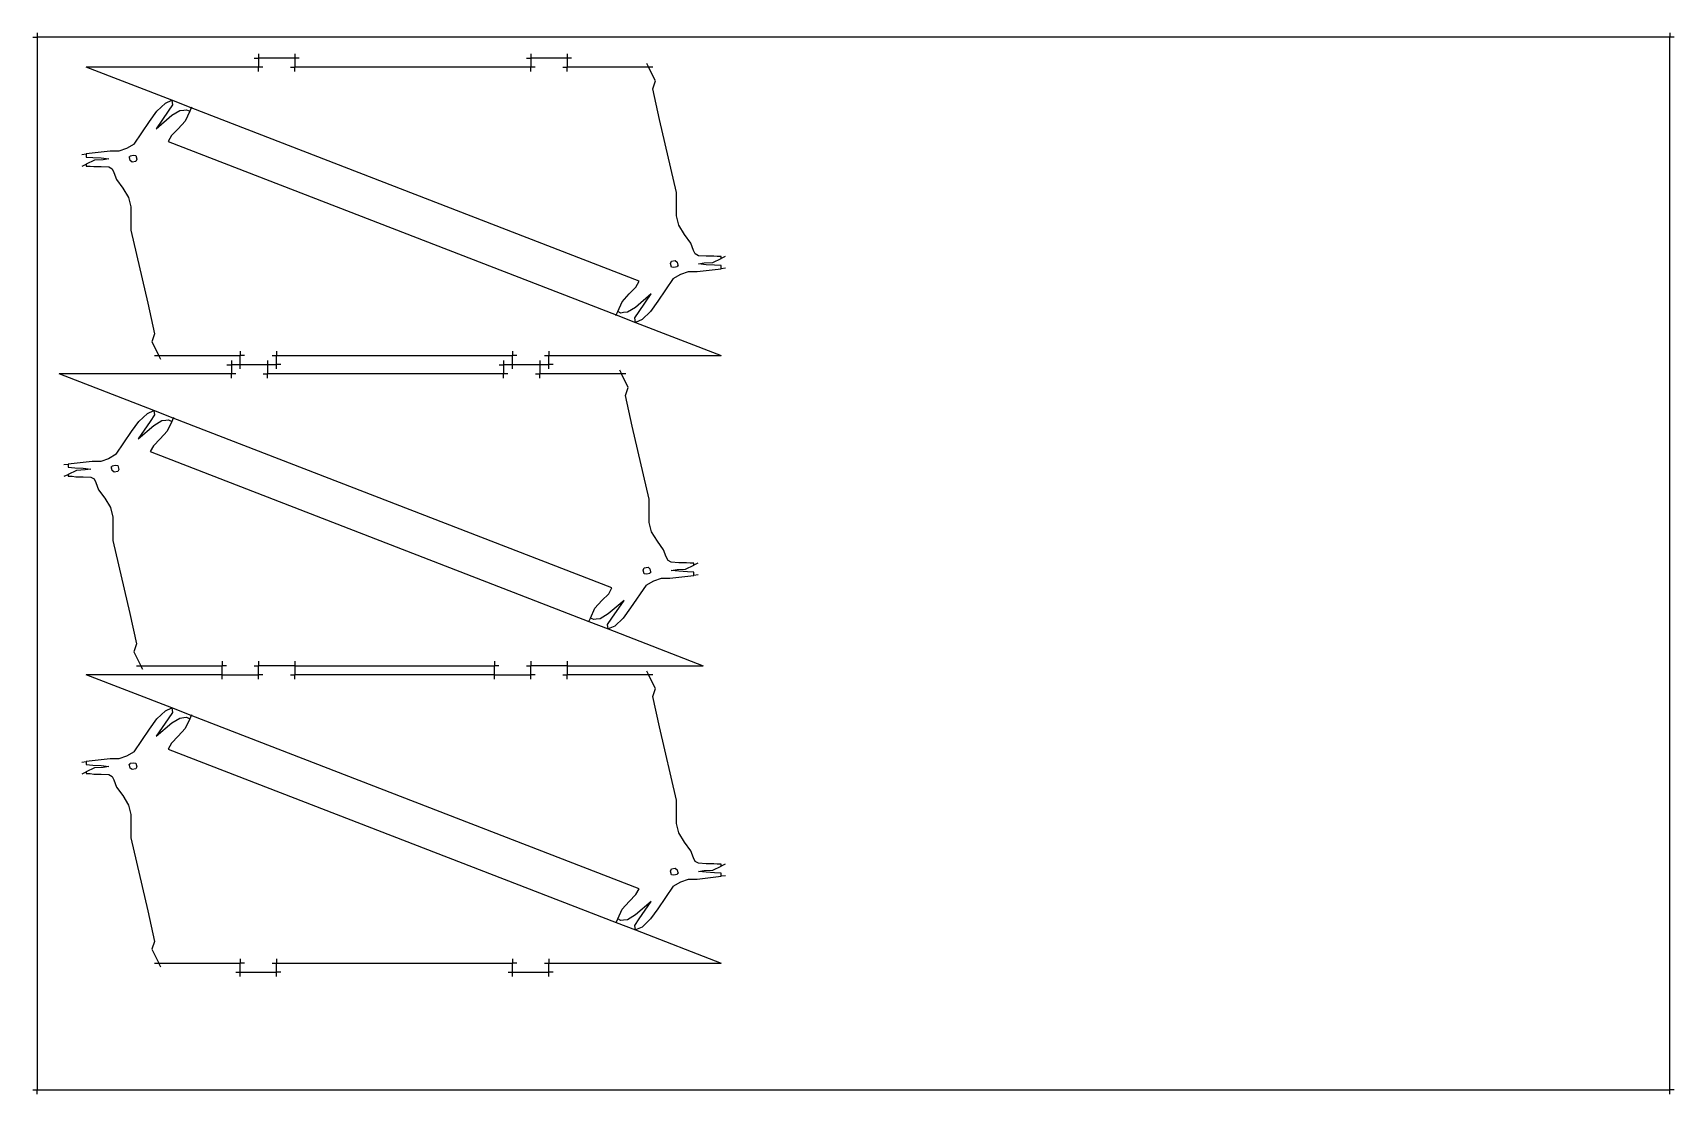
# Model space of a CAD drawing. Header units: inches. Extents: x -412 to 493, y -299 to 286.
import ezdxf

# ---------------------------------------------------------------- set-up
doc = ezdxf.new("R2010")
doc.units = ezdxf.units.IN
doc.header["$MEASUREMENT"] = 0

msp = doc.modelspace()

# ---------------------------------------------------------------- linework, layer by layer
for p, q in [((-412.25, 283.35), (-409.84, 283.35)), ((-409.84, 285.77), (-409.84, 283.35)), ((-409.84, 283.35), (-409.84, -296.65)), ((490.16, 283.35), (-409.84, 283.35)), ((490.16, 285.77), (490.16, 283.35)), ((492.57, 283.35), (490.16, 283.35)), ((490.16, -296.65), (490.16, 283.35)), ((-290.22, 271.84), (-287.81, 271.84)), ((-287.81, 274.26), (-287.81, 271.84)), ((-267.81, 271.84), (-287.81, 271.84)), ((-287.81, 271.84), (-287.81, 266.84)), ((-267.81, 274.26), (-267.81, 271.84)), ((-265.4, 271.84), (-267.81, 271.84)), ((-267.81, 271.84), (-267.81, 266.84)), ((-140.15, 271.84), (-137.73, 271.84)), ((-137.73, 274.26), (-137.73, 271.84)), ((-117.73, 271.84), (-137.73, 271.84)), ((-137.73, 271.84), (-137.73, 266.84)), ((-117.73, 274.26), (-117.73, 271.84)), ((-115.32, 271.84), (-117.73, 271.84)), ((-117.73, 271.84), (-117.73, 266.84)), ((-287.81, 266.84), (-382.81, 266.84)), ((-335.62, 248.58), (-382.81, 266.84)), ((-287.81, 264.43), (-287.81, 266.84)), ((-285.4, 266.84), (-287.81, 266.84)), ((-270.22, 266.84), (-267.81, 266.84)), ((-267.81, 264.43), (-267.81, 266.84)), ((-137.73, 266.84), (-267.81, 266.84)), ((-135.32, 266.84), (-137.73, 266.84)), ((-137.73, 264.43), (-137.73, 266.84)), ((-120.15, 266.84), (-117.73, 266.84)), ((-72.81, 266.84), (-117.73, 266.84)), ((-117.73, 264.43), (-117.73, 266.84)), ((-73.89, 269), (-72.81, 266.84)), ((-70.4, 266.84), (-72.81, 266.84)), ((-69.01, 259.24), (-72.81, 266.84)), ((-70.52, 254.87), (-69.01, 259.24)), ((-66.82, 238.07), (-70.52, 254.87)), ((-343.89, 242.54), (-339.2, 247.01)), ((-339.2, 247.01), (-335.62, 248.58)), ((-335.17, 246.12), (-337.63, 242.54)), ((-335.62, 248.58), (-335.17, 246.12)), ((-324.92, 244.43), (-335.62, 248.58)), ((-324.92, 244.43), (-325.79, 242.54)), ((-324.78, 244.73), (-324.92, 244.43)), ((-78.06, 148.87), (-324.92, 244.43)), ((-356.47, 224.46), (-347.91, 236.95)), ((-347.91, 236.95), (-343.89, 242.54)), ((-337.63, 242.54), (-344.34, 232.93)), ((-344.34, 232.93), (-335.62, 240.31)), ((-335.62, 240.31), (-331.15, 242.99)), ((-328.25, 237.18), (-332.05, 232.93)), ((-331.15, 242.99), (-328.92, 243.21)), ((-328.92, 243.21), (-327.58, 243.43)), ((-325.79, 242.54), (-328.25, 237.18)), ((-327.58, 243.43), (-325.79, 242.54)), ((-57.43, 197.79), (-66.82, 238.07)), ((-335.84, 229.13), (-337.57, 225.93)), ((-332.05, 232.93), (-335.84, 229.13)), ((-385.21, 218.77), (-382.81, 219.04)), ((-369.56, 220.5), (-382.81, 219.04)), ((-382.81, 219.04), (-382.81, 217.32)), ((-382.81, 217.32), (-379.2, 217.04)), ((-364.87, 220.5), (-369.56, 220.5)), ((-360.67, 221.99), (-364.87, 220.5)), ((-356.47, 224.46), (-360.67, 221.99)), ((-359.07, 217.52), (-359.07, 216.83)), ((-358.96, 217.08), (-359.07, 217.52)), ((-358.96, 217.08), (-358.55, 218.04)), ((-358.55, 218.04), (-356.81, 218.39)), ((-356.81, 218.39), (-355.42, 218.22)), ((-355.42, 218.22), (-354.9, 216.13)), ((-337.57, 225.93), (-90.7, 130.37)), ((-384.99, 212.32), (-382.81, 213.36)), ((-378.21, 215.56), (-382.81, 213.36)), ((-382.81, 213.36), (-382.81, 212.37)), ((-382.81, 212.37), (-380.69, 212.35)), ((-380.69, 212.35), (-378.71, 212.1)), ((-379.2, 217.04), (-374.51, 216.8)), ((-378.71, 212.1), (-374.51, 212.1)), ((-373.52, 215.81), (-378.21, 215.56)), ((-374.51, 216.8), (-370.31, 216.3)), ((-374.51, 212.1), (-370.31, 211.85)), ((-370.31, 216.3), (-373.52, 215.81)), ((-370.31, 211.85), (-368.58, 210.87)), ((-368.58, 210.87), (-367.59, 208.89)), ((-367.59, 208.89), (-366.11, 204.93)), ((-359.07, 216.83), (-358.96, 217.08)), ((-358.55, 215.44), (-358.96, 217.08)), ((-357.51, 214.57), (-358.55, 215.44)), ((-355.42, 214.92), (-357.51, 214.57)), ((-354.9, 216.13), (-355.42, 214.92)), ((-366.11, 204.93), (-362.65, 200.24)), ((-362.65, 200.24), (-359.43, 195.05)), ((-359.43, 195.05), (-358.2, 189.86)), ((-57.43, 184.94), (-57.43, 197.79)), ((-358.2, 189.86), (-358.2, 177.01)), ((-56.19, 179.75), (-57.43, 184.94)), ((-358.2, 177.01), (-348.81, 136.73)), ((-52.98, 174.56), (-56.19, 179.75)), ((-49.52, 169.87), (-52.98, 174.56)), ((-48.04, 165.91), (-49.52, 169.87)), ((-47.05, 163.94), (-48.04, 165.91)), ((-45.32, 162.95), (-47.05, 163.94)), ((-41.12, 162.7), (-45.32, 162.95)), ((-60.72, 158.67), (-60.2, 159.89)), ((-60.2, 156.59), (-60.72, 158.67)), ((-60.2, 159.89), (-58.11, 160.23)), ((-58.81, 156.41), (-60.2, 156.59)), ((-57.07, 156.76), (-58.81, 156.41)), ((-58.11, 160.23), (-57.07, 159.37)), ((-57.07, 159.37), (-56.66, 157.72)), ((-56.66, 157.72), (-57.07, 156.76)), ((-56.55, 157.98), (-56.66, 157.72)), ((-56.66, 157.72), (-56.55, 157.28)), ((-56.55, 157.28), (-56.55, 157.98)), ((-54.95, 152.82), (-50.75, 154.3)), ((-50.75, 154.3), (-46.06, 154.3)), ((-46.06, 154.3), (-32.81, 155.77)), ((-45.32, 158.5), (-42.1, 158.99)), ((-41.12, 158.01), (-45.32, 158.5)), ((-42.1, 158.99), (-37.41, 159.24)), ((-36.92, 162.7), (-41.12, 162.7)), ((-36.42, 157.76), (-41.12, 158.01)), ((-37.41, 159.24), (-32.81, 161.44)), ((-34.94, 162.45), (-36.92, 162.7)), ((-32.81, 157.48), (-36.42, 157.76)), ((-32.81, 162.43), (-34.94, 162.45)), ((-30.64, 162.48), (-32.81, 161.44)), ((-32.81, 161.44), (-32.81, 162.43)), ((-32.81, 155.77), (-32.81, 157.48)), ((-30.41, 156.03), (-32.81, 155.77)), ((-83.58, 141.87), (-79.78, 145.67)), ((-79.78, 145.67), (-78.06, 148.87)), ((-59.16, 150.35), (-67.71, 137.85)), ((-59.16, 150.35), (-54.95, 152.82)), ((-348.81, 136.73), (-345.1, 119.93)), ((-89.84, 132.26), (-87.38, 137.63)), ((-87.38, 137.63), (-83.58, 141.87)), ((-71.29, 141.87), (-80, 134.5)), ((-77.99, 132.26), (-71.29, 141.87)), ((-67.71, 137.85), (-71.73, 132.26)), ((-90.84, 130.07), (-90.7, 130.37)), ((-90.7, 130.37), (-89.84, 132.26)), ((-90.7, 130.37), (-80, 126.23)), ((-88.05, 131.37), (-89.84, 132.26)), ((-86.71, 131.59), (-88.05, 131.37)), ((-84.47, 131.81), (-86.71, 131.59)), ((-80, 134.5), (-84.47, 131.81)), ((-80.45, 128.69), (-77.99, 132.26)), ((-80, 126.23), (-80.45, 128.69)), ((-76.43, 127.79), (-80, 126.23)), ((-71.73, 132.26), (-76.43, 127.79)), ((-345.1, 119.93), (-346.61, 115.56)), ((-80, 126.23), (-32.81, 107.96)), ((-346.61, 115.56), (-342.81, 107.96)), ((-297.89, 110.37), (-297.89, 107.96)), ((-277.89, 110.37), (-277.89, 107.96)), ((-147.81, 110.37), (-147.81, 107.96)), ((-127.81, 110.37), (-127.81, 107.96)), ((-345.22, 107.96), (-342.81, 107.96)), ((-342.81, 107.96), (-297.89, 107.96)), ((-341.73, 105.8), (-342.81, 107.96)), ((-305.22, 102.89), (-302.81, 102.89)), ((-302.81, 105.3), (-302.81, 102.89)), ((-302.81, 102.89), (-302.81, 97.89)), ((-297.89, 102.89), (-302.81, 102.89)), ((-300.3, 102.96), (-297.89, 102.96)), ((-295.48, 107.96), (-297.89, 107.96)), ((-297.89, 102.96), (-297.89, 107.96)), ((-297.89, 102.96), (-282.81, 102.96)), ((-297.89, 102.89), (-297.89, 102.96)), ((-282.81, 102.89), (-297.89, 102.89)), ((-297.89, 100.55), (-297.89, 102.89)), ((-282.81, 105.3), (-282.81, 102.96)), ((-282.81, 102.96), (-282.81, 102.89)), ((-282.81, 102.96), (-277.89, 102.96)), ((-280.4, 102.89), (-282.81, 102.89)), ((-282.81, 102.89), (-282.81, 97.89)), ((-280.3, 107.96), (-277.89, 107.96)), ((-277.89, 107.96), (-147.81, 107.96)), ((-277.89, 102.96), (-277.89, 107.96)), ((-275.48, 102.96), (-277.89, 102.96)), ((-277.89, 100.55), (-277.89, 102.96)), ((-155.15, 102.89), (-152.73, 102.89)), ((-152.73, 105.3), (-152.73, 102.89)), ((-152.73, 102.89), (-152.73, 97.89)), ((-147.81, 102.89), (-152.73, 102.89)), ((-150.22, 102.96), (-147.81, 102.96)), ((-147.81, 102.96), (-147.81, 107.96)), ((-145.4, 107.96), (-147.81, 107.96)), ((-147.81, 102.96), (-132.73, 102.96)), ((-147.81, 102.89), (-147.81, 102.96)), ((-132.73, 102.89), (-147.81, 102.89)), ((-147.81, 100.55), (-147.81, 102.89)), ((-132.73, 105.3), (-132.73, 102.96)), ((-132.73, 102.96), (-132.73, 102.89)), ((-132.73, 102.96), (-127.81, 102.96)), ((-130.32, 102.89), (-132.73, 102.89)), ((-132.73, 102.89), (-132.73, 97.89)), ((-130.22, 107.96), (-127.81, 107.96)), ((-127.81, 102.96), (-127.81, 107.96)), ((-127.81, 107.96), (-32.81, 107.96)), ((-125.4, 102.96), (-127.81, 102.96)), ((-127.81, 100.55), (-127.81, 102.96)), ((-88.89, 100.05), (-87.81, 97.89)), ((-302.81, 97.89), (-397.81, 97.89)), ((-345.54, 77.66), (-397.81, 97.89)), ((-302.81, 95.48), (-302.81, 97.89)), ((-300.4, 97.89), (-302.81, 97.89)), ((-285.22, 97.89), (-282.81, 97.89)), ((-282.81, 95.48), (-282.81, 97.89)), ((-152.73, 97.89), (-282.81, 97.89)), ((-150.32, 97.89), (-152.73, 97.89)), ((-152.73, 95.48), (-152.73, 97.89)), ((-135.15, 97.89), (-132.73, 97.89)), ((-87.81, 97.89), (-132.73, 97.89)), ((-132.73, 95.48), (-132.73, 97.89)), ((-85.4, 97.89), (-87.81, 97.89)), ((-84.01, 90.29), (-87.81, 97.89)), ((-85.52, 85.92), (-84.01, 90.29)), ((-81.82, 69.12), (-85.52, 85.92)), ((-353.81, 71.62), (-349.12, 76.09)), ((-349.12, 76.09), (-345.54, 77.66)), ((-345.1, 75.2), (-347.55, 71.62)), ((-345.54, 77.66), (-345.1, 75.2)), ((-334.84, 73.52), (-345.54, 77.66)), ((-338.84, 72.29), (-337.5, 72.52)), ((-337.5, 72.52), (-335.71, 71.62)), ((-334.84, 73.52), (-335.71, 71.62)), ((-334.7, 73.82), (-334.84, 73.52)), ((-93.06, -20.08), (-334.84, 73.52)), ((-366.39, 53.54), (-357.84, 66.04)), ((-357.84, 66.04), (-353.81, 71.62)), ((-347.55, 71.62), (-354.26, 62.01)), ((-354.26, 62.01), (-345.54, 69.39)), ((-345.54, 69.39), (-341.07, 72.07)), ((-338.17, 66.26), (-341.97, 62.01)), ((-341.07, 72.07), (-338.84, 72.29)), ((-335.71, 71.62), (-338.17, 66.26)), ((-72.42, 28.84), (-81.82, 69.12)), ((-345.77, 58.21), (-347.49, 55.01)), ((-347.49, 55.01), (-105.7, -38.58)), ((-341.97, 62.01), (-345.77, 58.21)), ((-395.13, 47.85), (-392.73, 48.12)), ((-379.49, 49.59), (-392.73, 48.12)), ((-392.73, 48.12), (-392.73, 46.4)), ((-392.73, 46.4), (-389.12, 46.13)), ((-389.12, 46.13), (-384.43, 45.88)), ((-384.43, 45.88), (-380.23, 45.38)), ((-380.23, 45.38), (-383.44, 44.89)), ((-374.79, 49.59), (-379.49, 49.59)), ((-370.59, 51.07), (-374.79, 49.59)), ((-366.39, 53.54), (-370.59, 51.07)), ((-368.99, 46.6), (-368.99, 45.91)), ((-368.88, 46.17), (-368.99, 46.6)), ((-368.99, 45.91), (-368.88, 46.17)), ((-368.88, 46.17), (-368.47, 47.13)), ((-368.47, 44.52), (-368.88, 46.17)), ((-368.47, 47.13), (-366.74, 47.47)), ((-366.74, 47.47), (-365.35, 47.3)), ((-365.35, 47.3), (-364.83, 45.21)), ((-394.91, 41.4), (-392.73, 42.44)), ((-388.14, 44.64), (-392.73, 42.44)), ((-392.73, 42.44), (-392.73, 41.45)), ((-392.73, 41.45), (-390.61, 41.43)), ((-390.61, 41.43), (-388.63, 41.18)), ((-388.63, 41.18), (-384.43, 41.18)), ((-383.44, 44.89), (-388.14, 44.64)), ((-384.43, 41.18), (-380.23, 40.94)), ((-380.23, 40.94), (-378.5, 39.95)), ((-378.5, 39.95), (-377.51, 37.97)), ((-377.51, 37.97), (-376.03, 34.02)), ((-367.43, 43.65), (-368.47, 44.52)), ((-365.35, 44), (-367.43, 43.65)), ((-364.83, 45.21), (-365.35, 44)), ((-376.03, 34.02), (-372.57, 29.32)), ((-372.57, 29.32), (-369.36, 24.13)), ((-72.42, 15.99), (-72.42, 28.84)), ((-369.36, 24.13), (-368.12, 18.94)), ((-368.12, 18.94), (-368.12, 6.09)), ((-71.19, 10.8), (-72.42, 15.99)), ((-67.98, 5.61), (-71.19, 10.8)), ((-368.12, 6.09), (-358.73, -34.19)), ((-64.52, 0.92), (-67.98, 5.61)), ((-63.03, -3.04), (-64.52, 0.92)), ((-75.2, -9.06), (-73.11, -8.72)), ((-73.11, -8.72), (-72.07, -9.59)), ((-62.05, -5.01), (-63.03, -3.04)), ((-60.32, -6), (-62.05, -5.01)), ((-56.12, -6.25), (-60.32, -6)), ((-51.91, -6.25), (-56.12, -6.25)), ((-52.41, -9.71), (-47.81, -7.51)), ((-49.94, -6.5), (-51.91, -6.25)), ((-47.81, -6.52), (-49.94, -6.5)), ((-45.63, -6.47), (-47.81, -7.51)), ((-47.81, -7.51), (-47.81, -6.52)), ((-75.72, -10.28), (-75.2, -9.06)), ((-75.2, -12.37), (-75.72, -10.28)), ((-73.81, -12.54), (-75.2, -12.37)), ((-74.15, -18.61), (-69.95, -16.13)), ((-72.07, -12.19), (-73.81, -12.54)), ((-72.07, -9.59), (-71.66, -11.23)), ((-71.66, -11.23), (-72.07, -12.19)), ((-71.55, -10.98), (-71.66, -11.23)), ((-71.66, -11.23), (-71.55, -11.67)), ((-71.55, -11.67), (-71.55, -10.98)), ((-69.95, -16.13), (-65.75, -14.65)), ((-65.75, -14.65), (-61.06, -14.65)), ((-61.06, -14.65), (-47.81, -13.18)), ((-60.32, -10.45), (-57.1, -9.96)), ((-56.12, -10.95), (-60.32, -10.45)), ((-57.1, -9.96), (-52.41, -9.71)), ((-51.42, -11.19), (-56.12, -10.95)), ((-47.81, -11.47), (-51.42, -11.19)), ((-47.81, -13.18), (-47.81, -11.47)), ((-45.41, -12.92), (-47.81, -13.18)), ((-102.38, -31.33), (-98.58, -27.08)), ((-98.58, -27.08), (-94.78, -23.28)), ((-86.28, -27.08), (-95, -34.45)), ((-94.78, -23.28), (-93.06, -20.08)), ((-92.99, -36.69), (-86.28, -27.08)), ((-74.15, -18.61), (-82.71, -31.1)), ((-358.73, -34.19), (-355.02, -50.99)), ((-104.84, -36.69), (-102.38, -31.33)), ((-95, -34.45), (-99.47, -37.14)), ((-82.71, -31.1), (-86.73, -36.69)), ((-105.84, -38.88), (-105.7, -38.58)), ((-105.7, -38.58), (-104.84, -36.69)), ((-105.7, -38.58), (-95, -42.72)), ((-103.05, -37.58), (-104.84, -36.69)), ((-101.71, -37.36), (-103.05, -37.58)), ((-99.47, -37.14), (-101.71, -37.36)), ((-95.45, -40.27), (-92.99, -36.69)), ((-95, -42.72), (-95.45, -40.27)), ((-91.43, -41.16), (-95, -42.72)), ((-95, -42.72), (-42.73, -62.96)), ((-86.73, -36.69), (-91.43, -41.16)), ((-355.02, -50.99), (-356.53, -55.36)), ((-356.53, -55.36), (-352.73, -62.96)), ((-355.15, -62.96), (-352.73, -62.96)), ((-352.73, -62.96), (-307.81, -62.96)), ((-351.65, -65.12), (-352.73, -62.96)), ((-307.81, -60.54), (-307.81, -62.96)), ((-305.4, -62.96), (-307.81, -62.96)), ((-307.81, -67.96), (-307.81, -62.96)), ((-290.22, -62.96), (-287.81, -62.96)), ((-287.81, -60.54), (-287.81, -62.96)), ((-287.81, -67.96), (-287.81, -62.96)), ((-267.81, -62.96), (-287.81, -62.96)), ((-267.81, -60.54), (-267.81, -62.96)), ((-267.81, -62.96), (-267.81, -67.96)), ((-267.81, -62.96), (-157.73, -62.96)), ((-157.73, -60.54), (-157.73, -62.96)), ((-157.73, -67.96), (-157.73, -62.96)), ((-155.32, -62.96), (-157.73, -62.96)), ((-140.15, -62.96), (-137.73, -62.96)), ((-137.73, -60.54), (-137.73, -62.96)), ((-137.73, -67.96), (-137.73, -62.96)), ((-117.73, -62.96), (-137.73, -62.96)), ((-117.73, -60.54), (-117.73, -62.96)), ((-117.73, -62.96), (-117.73, -67.96)), ((-117.73, -62.96), (-42.73, -62.96)), ((-335.62, -86.22), (-382.81, -67.96)), ((-307.81, -67.96), (-382.81, -67.96)), ((-307.81, -67.96), (-287.81, -67.96)), ((-307.81, -70.37), (-307.81, -67.96)), ((-285.4, -67.96), (-287.81, -67.96)), ((-287.81, -70.37), (-287.81, -67.96)), ((-270.22, -67.96), (-267.81, -67.96)), ((-267.81, -70.37), (-267.81, -67.96)), ((-157.73, -67.96), (-267.81, -67.96)), ((-157.73, -67.96), (-137.73, -67.96)), ((-157.73, -70.37), (-157.73, -67.96)), ((-135.32, -67.96), (-137.73, -67.96)), ((-137.73, -70.37), (-137.73, -67.96)), ((-120.15, -67.96), (-117.73, -67.96)), ((-72.81, -67.96), (-117.73, -67.96)), ((-117.73, -70.37), (-117.73, -67.96)), ((-73.89, -65.8), (-72.81, -67.96)), ((-70.4, -67.96), (-72.81, -67.96)), ((-69.01, -75.56), (-72.81, -67.96)), ((-70.52, -79.93), (-69.01, -75.56)), ((-66.82, -96.73), (-70.52, -79.93)), ((-343.89, -92.26), (-339.2, -87.79)), ((-339.2, -87.79), (-335.62, -86.22)), ((-335.17, -88.68), (-337.63, -92.26)), ((-335.62, -86.22), (-335.17, -88.68)), ((-324.92, -90.37), (-335.62, -86.22)), ((-324.92, -90.37), (-325.79, -92.26)), ((-324.78, -90.07), (-324.92, -90.37)), ((-78.06, -185.93), (-324.92, -90.37)), ((-356.47, -110.34), (-347.91, -97.85)), ((-347.91, -97.85), (-343.89, -92.26)), ((-337.63, -92.26), (-344.34, -101.87)), ((-344.34, -101.87), (-335.62, -94.49)), ((-335.62, -94.49), (-331.15, -91.81)), ((-328.25, -97.62), (-332.05, -101.87)), ((-331.15, -91.81), (-328.92, -91.59)), ((-328.92, -91.59), (-327.58, -91.37)), ((-325.79, -92.26), (-328.25, -97.62)), ((-327.58, -91.37), (-325.79, -92.26)), ((-57.43, -137.01), (-66.82, -96.73)), ((-335.84, -105.67), (-337.57, -108.87)), ((-332.05, -101.87), (-335.84, -105.67)), ((-385.21, -116.03), (-382.81, -115.76)), ((-369.56, -114.3), (-382.81, -115.76)), ((-382.81, -115.76), (-382.81, -117.48)), ((-382.81, -117.48), (-379.2, -117.76)), ((-364.87, -114.3), (-369.56, -114.3)), ((-360.67, -112.81), (-364.87, -114.3)), ((-356.47, -110.34), (-360.67, -112.81)), ((-359.07, -117.28), (-359.07, -117.97)), ((-358.96, -117.72), (-359.07, -117.28)), ((-358.96, -117.72), (-358.55, -116.76)), ((-358.55, -116.76), (-356.81, -116.41)), ((-356.81, -116.41), (-355.42, -116.58)), ((-355.42, -116.58), (-354.9, -118.67)), ((-337.57, -108.87), (-90.7, -204.43)), ((-384.99, -122.48), (-382.81, -121.44)), ((-378.21, -119.24), (-382.81, -121.44)), ((-382.81, -121.44), (-382.81, -122.43)), ((-382.81, -122.43), (-380.69, -122.45)), ((-380.69, -122.45), (-378.71, -122.7)), ((-379.2, -117.76), (-374.51, -118)), ((-378.71, -122.7), (-374.51, -122.7)), ((-373.52, -118.99), (-378.21, -119.24)), ((-374.51, -118), (-370.31, -118.5)), ((-374.51, -122.7), (-370.31, -122.95)), ((-370.31, -118.5), (-373.52, -118.99)), ((-370.31, -122.95), (-368.58, -123.93)), ((-368.58, -123.93), (-367.59, -125.91)), ((-367.59, -125.91), (-366.11, -129.87)), ((-359.07, -117.97), (-358.96, -117.72)), ((-358.55, -119.36), (-358.96, -117.72)), ((-357.51, -120.23), (-358.55, -119.36)), ((-355.42, -119.88), (-357.51, -120.23)), ((-354.9, -118.67), (-355.42, -119.88)), ((-366.11, -129.87), (-362.65, -134.56)), ((-362.65, -134.56), (-359.43, -139.75)), ((-359.43, -139.75), (-358.2, -144.94)), ((-57.43, -149.86), (-57.43, -137.01)), ((-358.2, -144.94), (-358.2, -157.79)), ((-56.19, -155.05), (-57.43, -149.86)), ((-358.2, -157.79), (-348.81, -198.07)), ((-52.98, -160.24), (-56.19, -155.05)), ((-49.52, -164.93), (-52.98, -160.24)), ((-48.04, -168.89), (-49.52, -164.93)), ((-47.05, -170.86), (-48.04, -168.89)), ((-45.32, -171.85), (-47.05, -170.86)), ((-41.12, -172.1), (-45.32, -171.85)), ((-60.72, -176.13), (-60.2, -174.91)), ((-60.2, -178.21), (-60.72, -176.13)), ((-60.2, -174.91), (-58.11, -174.57)), ((-58.81, -178.39), (-60.2, -178.21)), ((-57.07, -178.04), (-58.81, -178.39)), ((-58.11, -174.57), (-57.07, -175.43)), ((-57.07, -175.43), (-56.66, -177.08)), ((-56.66, -177.08), (-57.07, -178.04)), ((-56.55, -176.82), (-56.66, -177.08)), ((-56.66, -177.08), (-56.55, -177.52)), ((-56.55, -177.52), (-56.55, -176.82)), ((-54.95, -181.98), (-50.75, -180.5)), ((-50.75, -180.5), (-46.06, -180.5)), ((-46.06, -180.5), (-32.81, -179.03)), ((-45.32, -176.3), (-42.1, -175.81)), ((-41.12, -176.79), (-45.32, -176.3)), ((-42.1, -175.81), (-37.41, -175.56)), ((-36.92, -172.1), (-41.12, -172.1)), ((-36.42, -177.04), (-41.12, -176.79)), ((-37.41, -175.56), (-32.81, -173.36)), ((-34.94, -172.35), (-36.92, -172.1)), ((-32.81, -177.32), (-36.42, -177.04)), ((-32.81, -172.37), (-34.94, -172.35)), ((-30.64, -172.32), (-32.81, -173.36)), ((-32.81, -173.36), (-32.81, -172.37)), ((-32.81, -179.03), (-32.81, -177.32)), ((-30.41, -178.77), (-32.81, -179.03)), ((-83.58, -192.93), (-79.78, -189.13)), ((-79.78, -189.13), (-78.06, -185.93)), ((-59.16, -184.45), (-67.71, -196.95)), ((-59.16, -184.45), (-54.95, -181.98)), ((-348.81, -198.07), (-345.1, -214.87)), ((-89.84, -202.54), (-87.38, -197.17)), ((-87.38, -197.17), (-83.58, -192.93)), ((-71.29, -192.93), (-80, -200.3)), ((-77.99, -202.54), (-71.29, -192.93)), ((-67.71, -196.95), (-71.73, -202.54)), ((-90.84, -204.73), (-90.7, -204.43)), ((-90.7, -204.43), (-89.84, -202.54)), ((-90.7, -204.43), (-80, -208.57)), ((-88.05, -203.43), (-89.84, -202.54)), ((-86.71, -203.21), (-88.05, -203.43)), ((-84.47, -202.99), (-86.71, -203.21)), ((-80, -200.3), (-84.47, -202.99)), ((-80.45, -206.11), (-77.99, -202.54)), ((-80, -208.57), (-80.45, -206.11)), ((-76.43, -207.01), (-80, -208.57)), ((-71.73, -202.54), (-76.43, -207.01)), ((-345.1, -214.87), (-346.61, -219.24)), ((-80, -208.57), (-32.81, -226.84)), ((-346.61, -219.24), (-342.81, -226.84)), ((-297.89, -224.43), (-297.89, -226.84)), ((-277.89, -224.43), (-277.89, -226.84)), ((-147.81, -224.43), (-147.81, -226.84)), ((-127.81, -224.43), (-127.81, -226.84)), ((-345.22, -226.84), (-342.81, -226.84)), ((-342.81, -226.84), (-297.89, -226.84)), ((-341.73, -229), (-342.81, -226.84)), ((-300.3, -231.84), (-297.89, -231.84)), ((-295.48, -226.84), (-297.89, -226.84)), ((-297.89, -231.84), (-297.89, -226.84)), ((-297.89, -231.84), (-277.89, -231.84)), ((-297.89, -234.25), (-297.89, -231.84)), ((-280.3, -226.84), (-277.89, -226.84)), ((-277.89, -226.84), (-147.81, -226.84)), ((-277.89, -231.84), (-277.89, -226.84)), ((-275.48, -231.84), (-277.89, -231.84)), ((-277.89, -234.25), (-277.89, -231.84)), ((-150.22, -231.84), (-147.81, -231.84)), ((-147.81, -231.84), (-147.81, -226.84)), ((-145.4, -226.84), (-147.81, -226.84)), ((-147.81, -231.84), (-127.81, -231.84)), ((-147.81, -234.25), (-147.81, -231.84)), ((-130.22, -226.84), (-127.81, -226.84)), ((-127.81, -231.84), (-127.81, -226.84)), ((-127.81, -226.84), (-32.81, -226.84)), ((-125.4, -231.84), (-127.81, -231.84)), ((-127.81, -234.25), (-127.81, -231.84)), ((-412.25, -296.65), (-409.84, -296.65)), ((-409.84, -299.06), (-409.84, -296.65)), ((-409.84, -296.65), (490.16, -296.65)), ((490.16, -299.06), (490.16, -296.65)), ((492.57, -296.65), (490.16, -296.65))]:
    msp.add_line(p, q)

doc.saveas('drawing.dxf')
